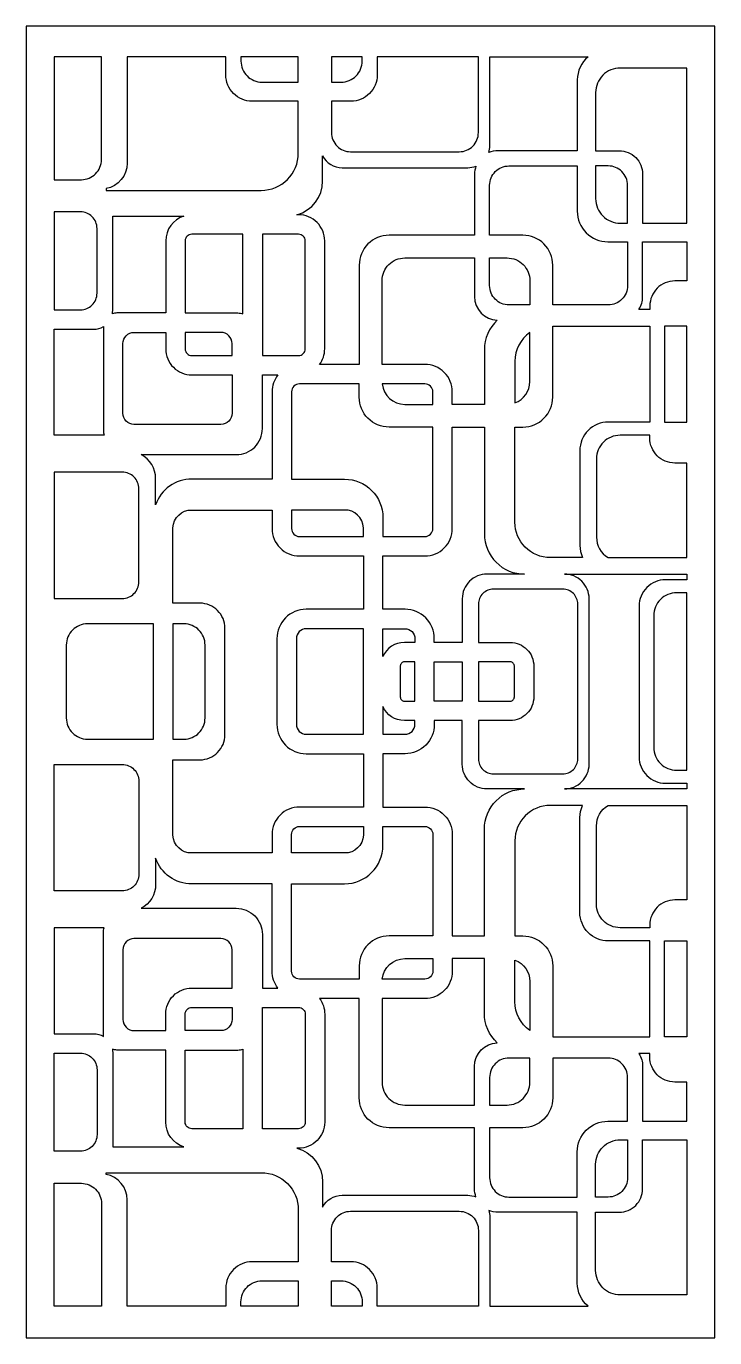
# Model space of a CAD drawing. Header units: millimetres. Extents: x 118 to 359, y 95 to 554.
import ezdxf

# ---------------------------------------------------------------- set-up
doc = ezdxf.new("R2010")
doc.units = ezdxf.units.MM
doc.layers.add('Layer 01', color=7, linetype='Continuous')

msp = doc.modelspace()

# ---------------------------------------------------------------- linework, layer by layer
at = {"layer": 'Layer 01'}
for points in [[(117.74, 95.07), (358.79, 95.07), (358.79, 554.07), (117.74, 554.07)], [(341.21, 415.53), (348.99, 415.53), (348.99, 449.14), (341.21, 449.14)], [(260.61, 324.74), (260.61, 331.6), (270.39, 331.6), (270.39, 317.88), (260.61, 317.88)], [(341.21, 233.96), (348.99, 233.96), (348.99, 200.35), (341.21, 200.35)]]:
    msp.add_lwpolyline(points, close=True, dxfattribs=at)
for points in [[(137.05, 500.36, 0.414214), (144.09, 507.4), (144.09, 543.36), (127.54, 543.36), (127.54, 500.36)], [(200.01, 496.63, 0.414214), (213, 509.62), (213, 527.83), (196.8, 527.83, -0.414214), (187.62, 537.01), (187.62, 543.36), (153.06, 543.36), (153.06, 506.16, -0.359861), (145.69, 497.24), (145.69, 496.63)], [(192.91, 541.85, 0.414214), (200.26, 534.5), (213, 534.5), (213, 543.36), (192.91, 543.36)], [(240.63, 537.01, -0.414214), (231.45, 527.83), (224.6, 527.83), (224.6, 516.82, 0.414214), (231.28, 510.14), (269.35, 510.14, 0.414214), (276.03, 516.82), (276.03, 543.36), (240.63, 543.36)], [(228, 534.5, 0.414214), (235.34, 541.85), (235.34, 543.36), (224.6, 543.36), (224.6, 534.5)], [(279.66, 509.83, 0.081118), (280.06, 512.28), (280.06, 543.36), (314.43, 543.36, 0.220282), (310.67, 535.26), (310.67, 510.5), (282.93, 510.5, 0.102184)], [(325.67, 539.41, 0.414214), (317.09, 530.83), (317.09, 510.5), (325.29, 510.5, -0.414214), (333.54, 502.26), (333.54, 485.14), (348.99, 485.14), (348.99, 539.41)], [(228.34, 504.56), (272.34, 504.56, 0.094786), (275.19, 505.11, 0.088497), (274.68, 502.26), (274.68, 480.92), (244.75, 480.92, 0.414214), (234.31, 470.47), (234.31, 435.71), (220.43, 435.71, 0.160903), (222.23, 441.15), (222.23, 478.95, 0.414214), (213.1, 488.08), (212.51, 488.08, 0.337991), (221.48, 499.83), (221.48, 508.75, 0.280969)], [(279.97, 498.41, -0.414214), (286.73, 505.17), (310.67, 505.17), (310.67, 489.29, 0.414214), (321.3, 478.67), (328.25, 478.67), (328.25, 463.28, -0.414214), (321.49, 456.52), (302.06, 456.52), (302.06, 470.47, 0.414214), (291.61, 480.92), (279.97, 480.92)], [(328.25, 498.41, 0.414214), (321.49, 505.17), (317.09, 505.17), (317.09, 493.72, 0.414214), (325.67, 485.14), (328.25, 485.14)], [(136.74, 454.82, 0.414214), (142.52, 460.59), (142.52, 483.33, 0.414214), (136.74, 489.11), (127.54, 489.11), (127.54, 454.82)], [(166.58, 478.95), (166.58, 453.72), (149.52, 453.72, 0.08695), (147.9, 453.44, 0.04511), (148.01, 454.62), (148.01, 487.65), (172.94, 487.65, 0.326406)], [(191.84, 453.72, -0.094268), (193.59, 453.39), (193.59, 481.27), (175.71, 481.27, 0.414214), (173.39, 478.95), (173.39, 453.72)], [(213.1, 438.83, 0.414214), (215.42, 441.15), (215.42, 478.95, 0.414214), (213.1, 481.27), (200.4, 481.27), (200.4, 438.83)], [(344.8, 464.92, 0.414214), (336.06, 456.19), (336.06, 454.95), (332.21, 454.95, 0.144785), (333.54, 459.43), (333.54, 478.67), (348.99, 478.67), (348.99, 464.92)], [(274.68, 459.43, 0.404388), (282.65, 451.19, 0.208865), (278.13, 440.85), (278.13, 421.73), (266.91, 421.73), (266.91, 426.1, 0.414214), (257.3, 435.71), (242.32, 435.71), (242.32, 465, -0.414214), (250.29, 472.98), (274.68, 472.98)], [(286.07, 472.98, -0.414214), (294.04, 465), (294.04, 456.52), (286.73, 456.52, -0.414214), (279.97, 463.28), (279.97, 472.98)], [(145.08, 410.94), (127.54, 410.94), (127.54, 448.01), (141.4, 448.01, 0.133948), (144.75, 448.93), (144.75, 412.68, 0.09374)], [(166.58, 441.15, 0.414214), (175.71, 432.02), (189.8, 432.02), (189.8, 418.61, -0.414214), (185.91, 414.72), (155.45, 414.72, -0.414214), (151.56, 418.61), (151.56, 443.02, -0.414214), (155.45, 446.91), (166.58, 446.91)], [(173.39, 441.15, 0.414214), (175.71, 438.83), (189.8, 438.83), (189.8, 443.02, 0.414214), (185.91, 446.91), (173.39, 446.91)], [(291.61, 413.8, 0.414214), (302.06, 424.24), (302.06, 449.14), (336.06, 449.14), (336.06, 415.53), (321.52, 415.53, 0.414214), (311.55, 405.55), (311.55, 372.35, 0.10969), (312.48, 368.13), (301.16, 368.13, -0.414214), (288.83, 380.46), (288.83, 413.8)], [(294.04, 429.71), (294.04, 446.88, 0.243651), (288.83, 436.81), (288.83, 422.22, 0.314179)], [(163.04, 386.61), (163.04, 395.76, 0.282863), (157.94, 404.13), (191.26, 404.13, 0.414214), (200.4, 413.27), (200.4, 432.02), (205.85, 432.02, 0.16741), (203.81, 426.1), (203.81, 395.56), (175.69, 395.56, 0.318038)], [(257.3, 375.48, 0.414214), (260.1, 378.28), (260.1, 413.8), (244.75, 413.8, -0.414214), (234.31, 424.24), (234.31, 428.9), (213.42, 428.9, 0.414214), (210.62, 426.1), (210.62, 395.56), (229.19, 395.56, -0.414214), (242.6, 382.15), (242.6, 375.48)], [(260.1, 426.1, 0.414214), (257.3, 428.9), (242.36, 428.9, 0.384914), (250.29, 421.73), (260.1, 421.73)], [(270.39, 353.7), (270.39, 338.41), (260.61, 338.41), (260.61, 339.75, 0.414214), (250.35, 350.02), (242.6, 350.02), (242.6, 368.68), (257.3, 368.68, 0.414214), (266.91, 378.28), (266.91, 413.8), (278.13, 413.8), (278.13, 376.42, 0.414214), (292.23, 362.33), (279.01, 362.33, 0.414214)], [(321.45, 368.13), (348.99, 368.13), (348.99, 401.19), (344.8, 401.19, -0.414214), (336.06, 409.93), (336.06, 410.91), (325.62, 410.91, 0.414214), (317.38, 402.67), (317.38, 375.24, 0.266139)], [(151.35, 353.79, 0.414214), (157.16, 359.6), (157.16, 392.21, 0.414214), (151.35, 398.02), (127.54, 398.02), (127.54, 353.79)], [(175.69, 264.75, -0.413598), (169.09, 270.93), (169.09, 297.34), (178.55, 297.34, 0.414214), (187.31, 306.1), (187.31, 343.39, 0.414214), (178.55, 352.15), (169.09, 352.15), (169.09, 378.55, -0.413598), (175.69, 384.74), (203.81, 384.74), (203.81, 378.28, 0.414214), (213.42, 368.68), (235.79, 368.68), (235.79, 350.02), (215.76, 350.02, 0.414214), (205.5, 339.75), (205.5, 309.74, 0.414214), (215.76, 299.47), (235.79, 299.47), (235.79, 280.81), (213.42, 280.81, 0.414214), (203.81, 271.2), (203.81, 264.75)], [(210.62, 378.28, 0.414214), (213.42, 375.48), (235.79, 375.48), (235.79, 378.55, 0.413598), (229.19, 384.74), (210.62, 384.74)], [(306.18, 287.16, 0.414214), (314.8, 295.79), (314.8, 353.7, 0.414214), (306.18, 362.33), (348.99, 362.33), (348.99, 360.35), (341.51, 360.35, 0.414214), (332.3, 351.14), (332.3, 298.35, 0.414214), (341.51, 289.14), (348.99, 289.14), (348.99, 287.16)], [(276.06, 297.66, 0.414214), (281.29, 292.43), (305.59, 292.43, 0.414214), (310.82, 297.66), (310.82, 351.83, 0.414214), (305.59, 357.06), (281.29, 357.06, 0.414214), (276.06, 351.83), (276.06, 338.41), (287.19, 338.41, -0.414214), (295.43, 330.17), (295.43, 319.32, -0.414214), (287.19, 311.08), (276.06, 311.08)], [(345.47, 355.83, 0.414214), (337.42, 347.78), (337.42, 301.71, 0.414214), (345.47, 293.66), (348.99, 293.66), (348.99, 355.83)], [(139.17, 344.92, 0.414214), (131.77, 337.51), (131.77, 311.98, 0.414214), (139.17, 304.57), (162.28, 304.57), (162.28, 344.92)], [(172.96, 304.57, 0.414214), (180.36, 311.98), (180.36, 337.51, 0.414214), (172.96, 344.92), (169.09, 344.92), (169.09, 304.57)], [(215.76, 343.21, 0.414214), (212.31, 339.75), (212.31, 309.74, 0.414214), (215.76, 306.28), (235.79, 306.28), (235.79, 343.21)], [(242.6, 333.5), (242.6, 343.21), (250.35, 343.21, -0.414214), (253.81, 339.75), (253.81, 338.41), (250.14, 338.41, 0.297105)], [(250.14, 331.6, 0.414214), (248.7, 330.17), (248.7, 319.32, 0.414214), (250.14, 317.88), (253.81, 317.88), (253.81, 331.6)], [(288.62, 319.32), (288.62, 330.17, 0.414214), (287.19, 331.6), (276.06, 331.6), (276.06, 317.88), (287.19, 317.88, 0.414214)], [(242.6, 315.99), (242.6, 306.28), (250.35, 306.28, 0.414214), (253.81, 309.74), (253.81, 311.08), (250.14, 311.08, -0.297105)], [(270.39, 295.79), (270.39, 311.08), (260.61, 311.08), (260.61, 309.74, -0.414214), (250.35, 299.47), (242.6, 299.47), (242.6, 280.81), (257.3, 280.81, -0.414214), (266.91, 271.2), (266.91, 235.69), (278.13, 235.69), (278.13, 273.07, -0.414214), (292.23, 287.16), (279.01, 287.16, -0.414214)], [(151.35, 295.7, -0.414214), (157.16, 289.88), (157.16, 257.28, -0.414214), (151.35, 251.47), (127.54, 251.47), (127.54, 295.7)], [(291.61, 235.69, -0.414214), (302.06, 225.25), (302.06, 200.35), (336.06, 200.35), (336.06, 233.96), (321.52, 233.96, -0.414214), (311.55, 243.93), (311.55, 277.14, -0.10969), (312.48, 281.36), (301.16, 281.36, 0.414214), (288.83, 269.03), (288.83, 235.69)], [(321.45, 281.36), (348.99, 281.36), (348.99, 248.3), (344.8, 248.3, 0.414214), (336.06, 239.56), (336.06, 238.58), (325.62, 238.58, -0.414214), (317.38, 246.82), (317.38, 274.25, -0.266139)], [(210.62, 271.2, -0.414214), (213.42, 274), (235.79, 274), (235.79, 270.93, -0.413598), (229.19, 264.75), (210.62, 264.75)], [(257.3, 274, -0.414214), (260.1, 271.2), (260.1, 235.69), (244.75, 235.69, 0.414214), (234.31, 225.25), (234.31, 220.59), (213.42, 220.59, -0.414214), (210.62, 223.39), (210.62, 253.93), (229.19, 253.93, 0.414214), (242.6, 267.34), (242.6, 274)], [(191.26, 245.36, -0.414214), (200.4, 236.22), (200.4, 217.47), (205.85, 217.47, -0.16741), (203.81, 223.39), (203.81, 253.93), (175.69, 253.93, -0.318038), (163.04, 262.88), (163.04, 253.73, -0.282863), (157.94, 245.36)], [(144.75, 236.81, -0.09374), (145.08, 238.55), (127.54, 238.55), (127.54, 201.48), (141.4, 201.48, -0.133948), (144.75, 200.56)], [(166.58, 208.34, -0.414214), (175.71, 217.47), (189.8, 217.47), (189.8, 230.87, 0.414214), (185.91, 234.77), (155.45, 234.77, 0.414214), (151.56, 230.87), (151.56, 206.47, 0.414214), (155.45, 202.58), (166.58, 202.58)], [(274.68, 190.06, -0.404388), (282.65, 198.3, -0.208865), (278.13, 208.64), (278.13, 227.76), (266.91, 227.76), (266.91, 223.39, -0.414214), (257.3, 213.78), (242.32, 213.78), (242.32, 184.48, 0.414214), (250.29, 176.51), (274.68, 176.51)], [(260.1, 223.39, -0.414214), (257.3, 220.59), (242.36, 220.59, -0.384914), (250.29, 227.76), (260.1, 227.76)], [(294.04, 219.78), (294.04, 202.6, -0.243651), (288.83, 212.68), (288.83, 227.26, -0.314179)], [(228.34, 144.92), (272.34, 144.92, -0.094786), (275.19, 144.38, -0.088497), (274.68, 147.23), (274.68, 168.57), (244.75, 168.57, -0.414214), (234.31, 179.02), (234.31, 213.78), (220.43, 213.78, -0.160903), (222.23, 208.34), (222.23, 170.54, -0.414214), (213.1, 161.41), (212.51, 161.41, -0.337991), (221.48, 149.66), (221.48, 140.74, -0.280969)], [(173.39, 208.34, -0.414214), (175.71, 210.66), (189.8, 210.66), (189.8, 206.47, -0.414214), (185.91, 202.58), (173.39, 202.58)], [(213.1, 210.66, -0.414214), (215.42, 208.34), (215.42, 170.54, -0.414214), (213.1, 168.22), (200.4, 168.22), (200.4, 210.66)], [(136.74, 194.67, -0.414214), (142.52, 188.89), (142.52, 166.15, -0.414214), (136.74, 160.38), (127.54, 160.38), (127.54, 194.67)], [(166.58, 170.54), (166.58, 195.77), (149.52, 195.77, -0.08695), (147.9, 196.05, -0.04511), (148.01, 194.87), (148.01, 161.84), (172.94, 161.84, -0.326406)], [(191.84, 195.77, 0.094268), (193.59, 196.1), (193.59, 168.22), (175.71, 168.22, -0.414214), (173.39, 170.54), (173.39, 195.77)], [(286.07, 176.51, 0.414214), (294.04, 184.48), (294.04, 192.97), (286.73, 192.97, 0.414214), (279.97, 186.21), (279.97, 176.51)], [(279.97, 151.08, 0.414214), (286.73, 144.32), (310.67, 144.32), (310.67, 160.2, -0.414214), (321.3, 170.82), (328.25, 170.82), (328.25, 186.21, 0.414214), (321.49, 192.97), (302.06, 192.97), (302.06, 179.02, -0.414214), (291.61, 168.57), (279.97, 168.57)], [(344.8, 184.56, -0.414214), (336.06, 193.3), (336.06, 194.54), (332.21, 194.54, -0.144785), (333.54, 190.06), (333.54, 170.82), (348.99, 170.82), (348.99, 184.56)], [(328.25, 151.08, -0.414214), (321.49, 144.32), (317.09, 144.32), (317.09, 155.77, -0.414214), (325.67, 164.34), (328.25, 164.34)], [(325.67, 110.08, -0.414214), (317.09, 118.65), (317.09, 138.99), (325.29, 138.99, 0.414214), (333.54, 147.23), (333.54, 164.34), (348.99, 164.34), (348.99, 110.08)], [(200.01, 152.85, -0.414214), (213, 139.86), (213, 121.65), (196.8, 121.65, 0.414214), (187.62, 112.48), (187.62, 106.12), (153.06, 106.12), (153.06, 143.33, 0.359861), (145.69, 152.25), (145.69, 152.85)], [(137.05, 149.13, -0.414214), (144.09, 142.09), (144.09, 106.12), (127.54, 106.12), (127.54, 149.13)], [(240.63, 112.48, 0.414214), (231.45, 121.65), (224.6, 121.65), (224.6, 132.67, -0.414214), (231.28, 139.35), (269.35, 139.35, -0.414214), (276.03, 132.67), (276.03, 106.12), (240.63, 106.12)], [(279.66, 139.66, -0.081118), (280.06, 137.2), (280.06, 106.12), (314.43, 106.12, -0.220282), (310.67, 114.23), (310.67, 138.99), (282.93, 138.99, -0.102184)], [(192.91, 107.64, -0.414214), (200.26, 114.99), (213, 114.99), (213, 106.12), (192.91, 106.12)], [(228, 114.99, -0.414214), (235.34, 107.64), (235.34, 106.12), (224.6, 106.12), (224.6, 114.99)]]:
    msp.add_lwpolyline(points, format="xyb", close=True, dxfattribs=at)

doc.saveas('drawing.dxf')
